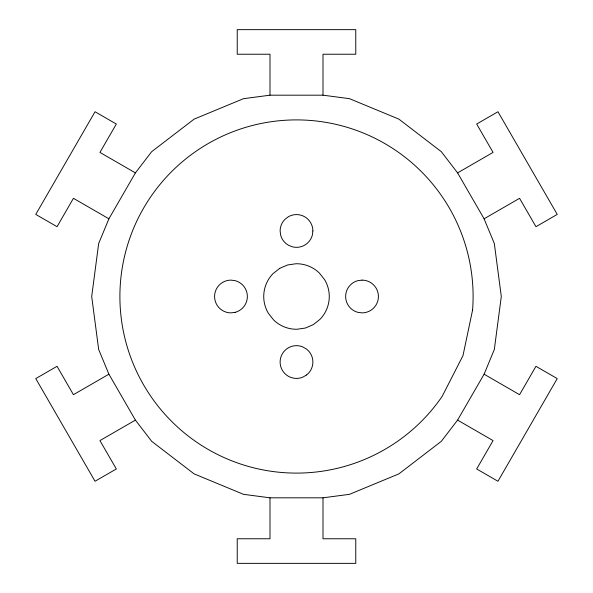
<?xml version="1.0" encoding="UTF-8"?>
<svg xmlns="http://www.w3.org/2000/svg" width="593" height="593" viewBox="0 0 593 593"><rect width="100%" height="100%" fill="white"/><g stroke="black" fill="none" stroke-linecap="round" stroke-linejoin="round"><path stroke-width="0.89" d="M108.904 218.795L98.675 243.493L91.7 296.5L98.675 349.507L108.904 374.205L135.412 420.111L151.682 441.318L194.096 473.866L243.493 494.325L270 497.816L323 497.816L349.507 494.325L398.904 473.866L441.318 441.318L457.588 420.111L484.096 374.205L494.325 349.507L501.3 296.5L494.325 243.493L484.096 218.795L457.588 172.889L441.318 151.682L398.904 119.134L349.507 98.675L323 95.184L270 95.184L243.493 98.675L194.096 119.134L151.682 151.682L135.412 172.889L108.904 218.795L73.436 198.314L57.047 226.696L35.765 214.407L95.036 111.743L116.324 124.033L99.935 152.408L135.412 172.889M108.904 374.205L73.436 394.686L57.047 366.304L35.765 378.593L95.036 481.257L116.324 468.967L99.935 440.592L135.412 420.111M457.588 172.889L493.065 152.408L476.676 124.033L497.964 111.743L557.235 214.407L535.953 226.696L519.564 198.314L484.096 218.795M484.096 374.205L519.564 394.686L535.953 366.304L557.235 378.593L497.964 481.257L476.676 468.967L493.065 440.592L457.588 420.111M323 95.184L323 54.23L355.77 54.23L355.77 29.65L237.23 29.65L237.23 54.23L270 54.23L270 95.184M323 497.816L323 538.77L355.77 538.77L355.77 563.35L237.23 563.35L237.23 538.77L270 538.77L270 497.816M312.882 230.966L312.326 235.206A16.382 16.382 0 0 1 292.26 246.792L288.309 245.154A16.382 16.382 0 0 1 280.674 235.206L280.118 230.966A16.382 16.382 0 0 1 284.914 219.38L288.309 216.771A16.382 16.382 0 0 1 312.882 230.966M472.584 310.065L462.977 355.637L442.208 396.294A176.61 176.61 0 0 1 152.89 399.289A176.61 176.61 0 0 1 249.023 126.398A176.61 176.61 0 0 1 472.584 310.065M279.711 268.355L273.002 273.662A32.771 32.771 0 0 0 268.355 313.289L273.662 319.998A32.771 32.771 0 0 0 296.967 329.263L305.432 328.025L313.289 324.645L319.998 319.338A32.771 32.771 0 0 0 324.645 279.711L319.338 273.002A32.771 32.771 0 0 0 296.033 263.737L287.568 264.975L279.711 268.355M306.566 374.961L302.882 377.126A16.382 16.382 0 0 1 280.118 362.16A16.382 16.382 0 0 1 302.66 346.853L306.381 348.966A16.382 16.382 0 0 1 306.566 374.961M362.034 280.118L357.794 280.674A16.382 16.382 0 0 0 357.794 312.326L362.034 312.882A16.382 16.382 0 0 0 378.423 296.5A16.382 16.382 0 0 0 362.034 280.118M235.206 312.326L230.966 312.882A16.382 16.382 0 0 1 214.577 296.5A16.382 16.382 0 0 1 230.966 280.118L235.206 280.674A16.382 16.382 0 0 1 235.206 312.326"/></g></svg>
